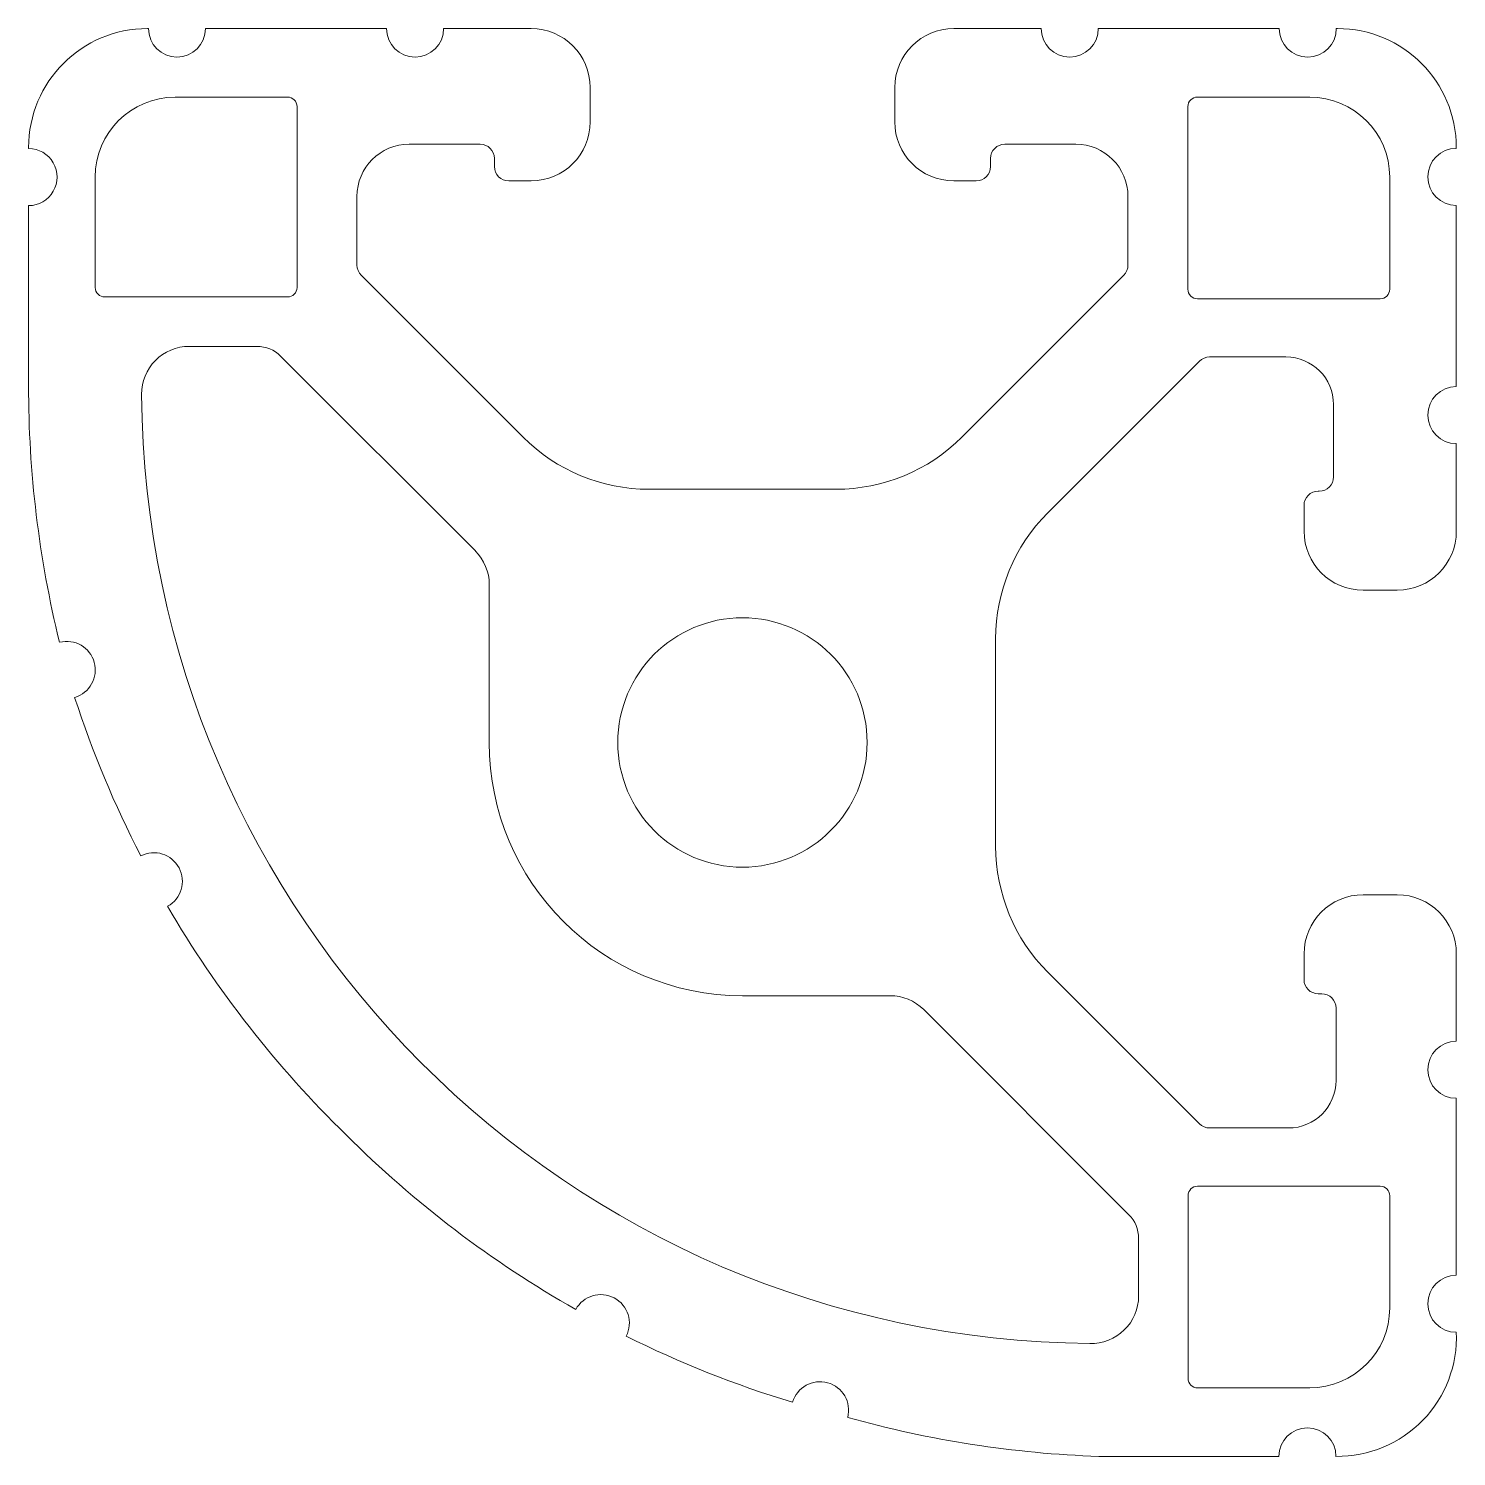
# Model space of a CAD drawing. Header units: inches. Extents: x -0.75 to 0.75, y -0.75 to 0.75.
import ezdxf

# ---------------------------------------------------------------- set-up
doc = ezdxf.new("R2010")
doc.units = ezdxf.units.IN
doc.header["$MEASUREMENT"] = 0

msp = doc.modelspace()

# ---------------------------------------------------------------- linework, layer by layer
at = {"color": 7, "linetype": 'Continuous', "lineweight": 15}
for p, q in [((-0.6241, 0.75), (-0.625, 0.75)), ((-0.374, 0.75), (-0.5641, 0.75)), ((-0.222, 0.75), (-0.314, 0.75)), ((0.3138, 0.75), (0.222, 0.75)), ((0.5639, 0.75), (0.3738, 0.75)), ((0.625, 0.75), (0.6239, 0.75)), ((-0.478, 0.678), (-0.596, 0.678)), ((-0.16, 0.652), (-0.16, 0.688)), ((0.16, 0.688), (0.16, 0.652)), ((0.596, 0.678), (0.478, 0.678)), ((-0.468, 0.478), (-0.468, 0.668)), ((0.468, 0.668), (0.468, 0.4761)), ((-0.75, 0.625), (-0.75, 0.624)), ((-0.3501, 0.6285), (-0.2756, 0.6285)), ((0.2756, 0.6285), (0.3501, 0.6285)), ((0.75, 0.6241), (0.75, 0.625)), ((-0.2606, 0.6135), (-0.2606, 0.605)), ((0.2606, 0.605), (0.2606, 0.6135)), ((-0.68, 0.594), (-0.68, 0.478)), ((-0.2456, 0.59), (-0.222, 0.59)), ((0.222, 0.59), (0.2456, 0.59)), ((0.68, 0.4761), (0.68, 0.594)), ((-0.405, 0.5014), (-0.405, 0.5736)), ((0.405, 0.5736), (0.405, 0.5014)), ((-0.75, 0.564), (-0.75, 0.375)), ((0.75, 0.374), (0.75, 0.5641)), ((-0.2305, 0.3208), (-0.4006, 0.4908)), ((0.4006, 0.4908), (0.2305, 0.3208)), ((-0.67, 0.468), (-0.478, 0.468)), ((0.478, 0.4661), (0.67, 0.4661)), ((-0.51, 0.4161), (-0.5813, 0.4161)), ((-0.2806, 0.2012), (-0.4853, 0.4058)), ((0.3208, 0.2413), (0.4801, 0.4006)), ((0.4907, 0.405), (0.571, 0.405)), ((0.621, 0.355), (0.621, 0.279)), ((0.75, 0.222), (0.75, 0.314)), ((0.0983, 0.266), (-0.0983, 0.266)), ((0.606, 0.264), (0.605, 0.264)), ((0.59, 0.249), (0.59, 0.222)), ((-0.266, 0), (-0.266, 0.1658)), ((0.652, 0.16), (0.688, 0.16)), ((0.266, -0.109), (0.266, 0.109)), ((0.688, -0.16), (0.652, -0.16)), ((0.59, -0.222), (0.59, -0.249)), ((0.75, -0.3138), (0.75, -0.222)), ((0.4801, -0.4006), (0.3208, -0.2413)), ((0.1551, -0.266), (0, -0.266)), ((0.605, -0.264), (0.6086, -0.264)), ((0.4059, -0.4962), (0.1904, -0.2806)), ((0.6236, -0.279), (0.6236, -0.355)), ((0.75, -0.5596), (0.75, -0.3738)), ((0.5736, -0.405), (0.4907, -0.405)), ((0.4682, -0.4761), (0.4682, -0.668)), ((0.67, -0.4661), (0.4782, -0.4661)), ((0.68, -0.594), (0.68, -0.4761)), ((0.4162, -0.5814), (0.4162, -0.5209)), ((0.4782, -0.678), (0.596, -0.678)), ((0.3745, -0.75), (0.5635, -0.75))]:
    msp.add_line(p, q, dxfattribs=at)
msp.add_circle((0, 0), 0.131, dxfattribs=at)
for centre, radius, start, end in [((-0.625, 0.625), 0.125, 90, 179.981), ((-0.5941, 0.75), 0.03, 180, 0), ((-0.344, 0.75), 0.03, 180, 0), ((-0.222, 0.688), 0.062, 0, 90), ((0.222, 0.688), 0.062, 90, 180), ((0.3438, 0.75), 0.03, 180, 0), ((0.5939, 0.75), 0.03, 180, 0), ((0.625, 0.625), 0.125, 0, 90), ((-0.596, 0.594), 0.084, 90, 180), ((-0.478, 0.668), 0.01, 0, 90), ((0.478, 0.668), 0.01, 90, 180), ((0.596, 0.594), 0.084, 0, 90), ((-0.222, 0.652), 0.062, 270, 0), ((0.222, 0.652), 0.062, 180, 270), ((-0.75, 0.594), 0.03, 270.0289, 90.0341), ((-0.3501, 0.5736), 0.0549, 90, 180), ((-0.2756, 0.6135), 0.015, 0, 90), ((0.2756, 0.6135), 0.015, 90, 180), ((0.3501, 0.5736), 0.0549, 0, 90), ((0.75, 0.5941), 0.03, 90, 270), ((-0.2456, 0.605), 0.015, 180, 270), ((0.2456, 0.605), 0.015, 270, 0), ((-0.39, 0.5014), 0.015, 180, 225), ((0.39, 0.5014), 0.015, 315, 0), ((-0.67, 0.478), 0.01, 180, 270), ((-0.478, 0.478), 0.01, 270, 0), ((0.478, 0.4761), 0.01, 180, 270), ((0.67, 0.4761), 0.01, 270, 0), ((-0.5813, 0.3661), 0.05, 90, 180.451), ((-0.51, 0.3811), 0.035, 45, 90), ((0.4907, 0.39), 0.015, 90, 135), ((0.571, 0.355), 0.05, 0, 90), ((0.3737, 0.3736), 1.1237, 179.9273, 193.8172), ((0.3737, 0.3736), 1.005, 180.451, 269.4992), ((0.75, 0.344), 0.03, 90, 270), ((-0.0983, 0.453), 0.187, 225, 270), ((0.0983, 0.453), 0.187, 270, 315), ((0.606, 0.279), 0.015, 270, 0), ((0.605, 0.249), 0.015, 90, 180), ((0.4531, 0.109), 0.1871, 135, 180), ((0.652, 0.222), 0.062, 180, 270), ((0.688, 0.222), 0.062, 270, 0), ((-0.316, 0.1658), 0.05, 0, 45), ((-0.7099, 0.0762), 0.03, 286.1091, 104.5811), ((0.368, 0.3959), 1.125, 198.0497, 207.245), ((0, 0), 0.266, 180, 270), ((-0.6184, -0.1458), 0.03, 298.7553, 117.2274), ((0.4531, -0.109), 0.1871, 180, 225), ((0.652, -0.222), 0.062, 90, 180), ((0.688, -0.222), 0.062, 0, 90), ((0.368, 0.3943), 1.125, 210.2279, 225.7991), ((0.605, -0.249), 0.015, 180, 270), ((0.1551, -0.316), 0.05, 45, 90), ((0.6086, -0.279), 0.015, 0, 90), ((0.75, -0.3438), 0.03, 90, 270), ((0.5736, -0.355), 0.05, 270, 0), ((0.4907, -0.39), 0.015, 225, 270), ((0.3789, 0.3835), 1.125, 225.0185, 240.4956), ((0.4782, -0.4761), 0.01, 90, 180), ((0.67, -0.4761), 0.01, 0, 90), ((0.3812, -0.5209), 0.035, 0, 45), ((0.75, -0.5896), 0.03, 90, 270), ((-0.1488, -0.61), 0.03, 332.7726, 151.2447), ((0.3662, -0.5814), 0.05, 268.5386, 0), ((0.596, -0.594), 0.084, 270, 0), ((0.379, 0.3835), 1.125, 243.5457, 253.1353), ((0.6251, -0.625), 0.125, 269.2697, 2.5141), ((0.0815, -0.7015), 0.03, 345.4189, 163.8909), ((0.4782, -0.668), 0.01, 180, 270), ((0.4139, 0.3743), 1.125, 254.3566, 267.9919), ((0.5935, -0.75), 0.03, 359.9736, 179.9711)]:
    msp.add_arc(centre, radius, start, end, dxfattribs=at)

doc.saveas('drawing.dxf')
